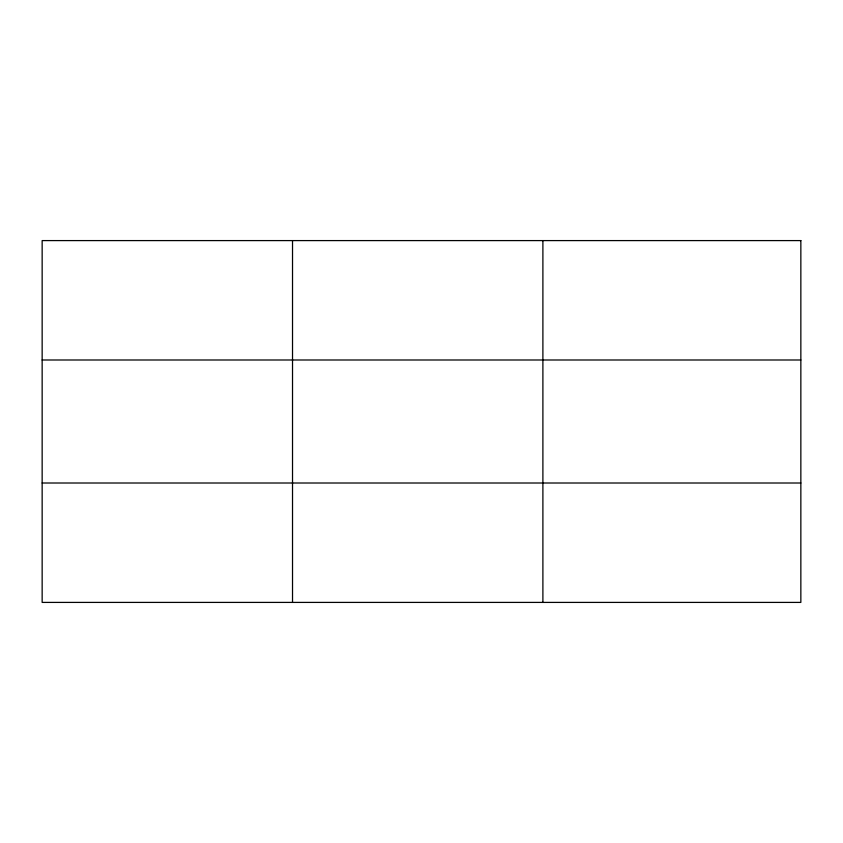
<?xml version="1.0" encoding="UTF-8"?>
<svg xmlns="http://www.w3.org/2000/svg" width="843" height="843" viewBox="0 0 843 843"><rect width="100%" height="100%" fill="white"/><g stroke="black" fill="none" stroke-linecap="round" stroke-linejoin="round"><path stroke-width="1.26" d="M292.521 240.592L292.521 602.408M542.892 240.592L542.892 602.408M42.15 359.993L800.85 359.993M42.15 483.007L800.85 483.007M800.85 240.592L800.85 602.408L42.15 602.408L42.15 240.592L800.85 240.592"/></g></svg>
